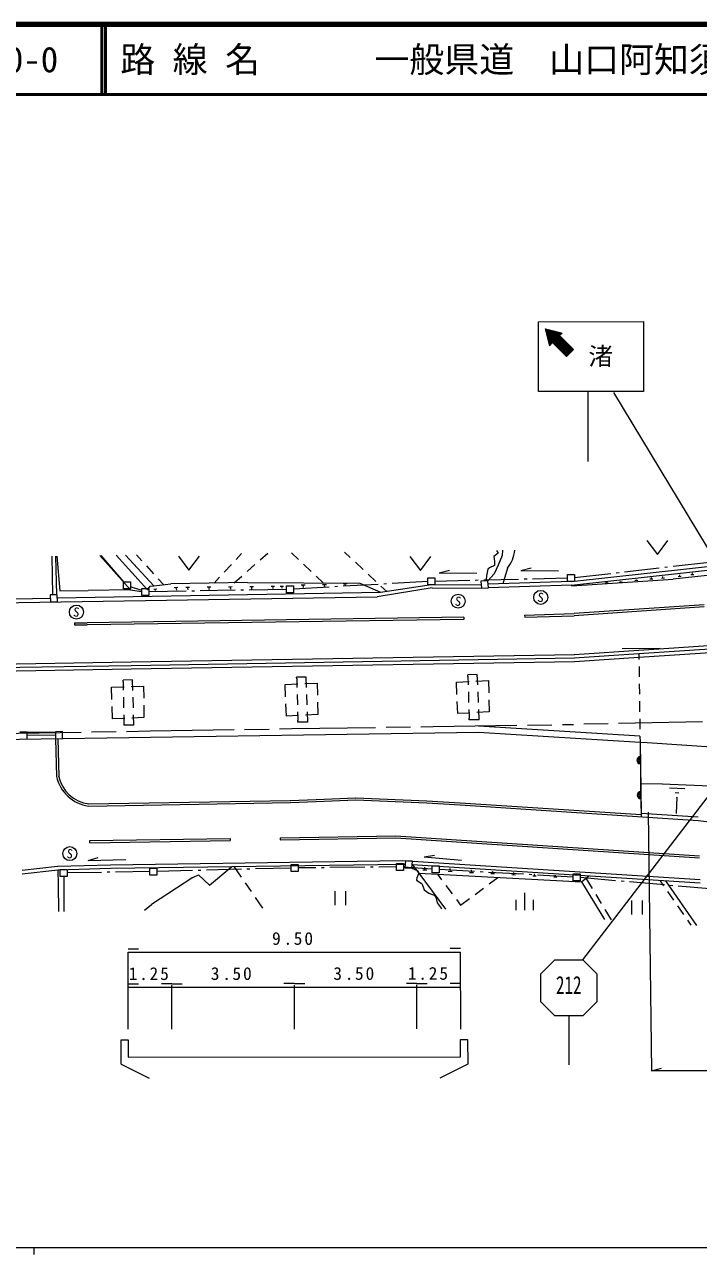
# Model space of a CAD drawing. Units: millimetres, scale not verified. Extents: x 40000 to 680000, y 20000 to 380000.
# Drawn here: x 166689 to 263091, y 204000 to 380000 of the extents above; entities that cross this region are included whole.
import ezdxf
from ezdxf.enums import TextEntityAlignment as Align

# ---------------------------------------------------------------- set-up
doc = ezdxf.new("R2010")
doc.units = ezdxf.units.MM
doc.header["$LTSCALE"] = 1000
doc.linetypes.add('CHAIN', pattern=[18.5, 12, -1.5, 3.5, -1.5])
for name, color, linetype, lineweight in [('M-BGD', 7, 'Continuous', 13), ('M-BMK', 2, 'CHAIN', 13), ('M-BMK-ROW', 30, 'Continuous', 13), ('M-STR-HTXT', 7, 'Continuous', 13), ('M-STR-STR1', 1, 'Continuous', 13), ('M-STR-STRC', 7, 'Continuous', 13), ('M-TTL', 2, 'Continuous', 140), ('M-TTL-BAND', 7, 'Continuous', 13), ('M-TTL-LINE', 7, 'Continuous', 50)]:
    doc.layers.add(name, color=color, linetype=linetype, lineweight=lineweight)
doc.layers.add('M-TTL-TXT', color=7, linetype='Continuous')
doc.styles.add('ＭＳ ゴシック', font='')
doc.styles.get('ＭＳ ゴシック').set_extended_font_data('MS Gothic')

msp = doc.modelspace()

# ---------------------------------------------------------------- linework, layer by layer
at = {"layer": 'M-BGD'}
for p, q in [((212467, 304481), (213281, 303725)), ((234211, 304758), (234422, 304377)), ((235053, 304768), (234993, 304007)), ((255725, 306176), (257228, 304174)), ((257228, 304174), (258729, 306178)), ((170746, 298370), (170611, 303949)), ((171112, 303949), (171246, 298380)), ((171292, 303949), (171737, 298972)), ((177462, 304034), (181843, 299099)), ((179796, 304066), (184286, 299121)), ((185157, 299703), (181148, 304077)), ((182710, 304098), (183463, 303271)), ((188700, 303932), (190204, 301930)), ((190204, 301930), (191705, 303934)), ((195254, 301638), (196281, 302731)), ((196965, 303460), (197744, 304289)), ((198514, 301737), (199641, 302727)), ((200393, 303387), (201470, 304332)), ((204875, 304385), (205872, 303444)), ((206600, 302758), (207691, 301729)), ((214014, 303045), (215113, 302024)), ((221812, 303877), (223316, 301875)), ((223316, 301875), (224817, 303879)), ((234422, 304377), (233832, 303896)), ((233832, 303896), (233932, 303145)), ((233932, 303145), (233933, 302574)), ((234993, 304007), (234423, 302654)), ((184135, 302531), (185145, 301421)), ((196685, 300132), (197763, 301078)), ((208418, 301042), (209416, 300102)), ((215845, 301343), (216945, 300323)), ((226011, 301536), (227463, 301918)), ((226011, 301536), (231379, 301510)), ((232782, 301011), (232702, 300400)), ((232792, 301121), (232782, 301011)), ((232972, 302042), (232792, 301121)), ((233222, 302243), (232972, 302042)), ((233853, 301412), (232983, 300400)), ((233933, 302574), (233222, 302243)), ((234423, 302654), (233853, 301412)), ((235786, 302205), (235096, 299971)), ((237699, 301866), (239151, 302247)), ((237699, 301866), (243058, 301840)), ((244912, 300299), (266995, 302719)), ((244942, 299798), (267126, 302228)), ((257982, 300979), (258012, 300979)), ((258002, 300979), (258002, 300999)), ((267467, 301497), (259465, 300620)), ((260206, 301031), (260646, 301062)), ((260366, 301131), (260476, 301142)), ((260406, 301222), (260426, 301222)), ((260416, 301222), (260416, 301242)), ((262008, 301283), (262449, 301313)), ((262168, 301383), (262279, 301393)), ((262198, 301473), (262228, 301473)), ((262218, 301473), (262208, 301493)), ((184286, 299121), (184677, 299652)), ((184677, 299652), (185157, 299703)), ((185157, 299703), (187601, 299975)), ((185168, 299192), (185598, 299232)), ((185817, 300681), (186570, 299854)), ((198588, 300164), (187601, 299975)), ((188102, 299455), (188633, 299495)), ((188313, 299365), (188443, 299375)), ((188373, 299254), (188403, 299265)), ((188383, 299254), (188403, 299074)), ((189745, 299496), (190296, 299506)), ((189945, 299396), (190085, 299396)), ((190005, 299286), (190035, 299286)), ((190015, 299286), (190026, 299095)), ((192800, 299528), (193351, 299539)), ((193000, 299428), (193140, 299428)), ((193060, 299318), (193090, 299318)), ((193070, 299318), (193080, 299138)), ((193791, 300080), (194569, 300909)), ((195855, 299561), (196395, 299571)), ((196055, 299451), (196195, 299461)), ((196105, 299350), (196145, 299350)), ((196125, 299350), (196125, 299180)), ((198588, 300164), (214654, 300075)), ((198899, 299593), (199440, 299603)), ((199100, 299483), (199240, 299493)), ((199150, 299383), (199190, 299383)), ((199170, 299383), (199170, 299212)), ((201944, 299625), (202455, 299626)), ((202135, 299525), (202265, 299525)), ((202185, 299425), (202215, 299425)), ((202205, 299425), (202205, 299305)), ((203236, 299636), (203737, 299637)), ((203427, 299536), (203547, 299536)), ((203467, 299436), (203507, 299436)), ((203487, 299436), (203487, 299356)), ((206271, 299819), (206812, 299829)), ((206471, 299709), (206611, 299709)), ((206521, 299599), (206561, 299599)), ((206541, 299599), (206542, 299428)), ((209316, 299851), (209867, 299852)), ((209526, 299741), (209656, 299741)), ((209576, 299631), (209606, 299631)), ((209596, 299631), (209596, 299471)), ((212280, 299994), (212821, 299994)), ((212481, 299884), (212621, 299884)), ((212541, 299773), (212571, 299773)), ((212551, 299773), (212551, 299613)), ((214654, 300075), (217600, 298756)), ((225001, 299382), (217149, 298094)), ((217600, 298756), (224920, 299873)), ((217677, 299642), (218491, 298886)), ((224920, 299873), (232012, 299828)), ((225001, 299382), (232052, 299337)), ((232983, 300400), (231981, 300329)), ((231981, 300329), (232052, 299337)), ((232052, 299337), (233044, 299398)), ((233044, 299398), (232983, 300400)), ((244912, 300299), (233013, 299899)), ((244942, 299798), (233034, 299398)), ((245002, 299678), (244942, 299798)), ((245002, 299678), (259465, 300620)), ((249760, 300102), (250200, 300132)), ((249920, 300202), (250030, 300202)), ((249950, 300292), (249980, 300292)), ((249970, 300292), (249970, 300312)), ((251773, 300193), (252213, 300224)), ((251933, 300294), (252043, 300304)), ((251973, 300384), (251993, 300384)), ((251983, 300384), (251983, 300404)), ((253976, 300446), (254417, 300476)), ((254136, 300546), (254246, 300556)), ((254166, 300636), (254196, 300636)), ((254186, 300636), (254186, 300656)), ((256139, 300668), (256580, 300698)), ((256300, 300768), (256410, 300778)), ((256329, 300858), (256360, 300858)), ((256350, 300858), (256350, 300878)), ((257792, 300789), (258233, 300819)), ((257952, 300889), (258062, 300899)), ((126346, 297155), (170365, 297929)), ((160891, 297221), (217149, 298094)), ((171357, 298380), (170355, 298370)), ((170355, 298370), (170376, 297368)), ((171377, 297379), (171357, 298380)), ((171367, 297950), (217600, 298756)), ((171737, 298972), (175803, 299025)), ((181843, 299099), (175803, 299025)), ((181843, 299099), (183425, 298860)), ((185338, 299122), (185438, 299132)), ((185388, 299042), (185408, 299042)), ((170376, 297368), (171377, 297379)), ((238225, 295486), (245306, 295702)), ((263904, 296967), (245296, 295701)), ((263925, 296667), (245316, 295401)), ((173843, 294386), (173834, 294085)), ((173834, 294085), (175627, 294077)), ((173843, 294386), (175626, 294377)), ((229521, 295179), (175626, 294377)), ((229521, 294878), (175627, 294077)), ((229521, 295179), (229521, 294878)), ((238225, 295486), (238235, 295185)), ((238235, 295185), (245316, 295401)), ((245300, 289872), (265261, 291189)), ((257639, 290723), (252161, 290649)), ((254575, 289982), (265432, 290699)), ((112341, 287689), (181941, 288783)), ((181941, 288783), (245350, 289872)), ((254582, 289482), (265542, 290208)), ((167054, 278736), (166023, 278725)), ((167054, 278756), (171101, 278799)), ((167065, 277734), (167054, 278736)), ((167065, 278305), (171111, 278348)), ((172102, 278830), (171101, 278799)), ((171101, 278799), (171132, 277798)), ((172133, 277828), (172102, 278830)), ((171132, 277798), (172133, 277828)), ((171132, 277798), (171266, 272399)), ((171432, 277808), (171566, 272409)), ((254745, 277309), (254886, 267143)), ((254745, 277309), (254829, 271300)), ((254745, 277302), (254745, 277302)), ((254745, 277302), (255746, 277240)), ((255746, 277240), (265703, 276586)), ((257894, 271332), (254829, 271300)), ((254829, 271300), (254893, 266643)), ((257904, 271332), (264755, 271037)), ((208397, 269122), (214046, 269356)), ((214066, 269356), (224243, 268903)), ((258956, 270782), (261150, 270694)), ((259748, 270092), (260299, 270062)), ((259999, 269421), (259900, 267087)), ((259929, 269421), (260069, 269411)), ((175836, 268466), (204712, 268959)), ((175846, 268166), (204722, 268658)), ((204701, 268959), (208397, 269122)), ((204722, 268658), (208407, 268821)), ((208407, 268821), (214056, 269056)), ((214056, 269056), (224223, 268603)), ((224223, 268603), (229001, 268326)), ((224243, 268903), (229010, 268626)), ((229001, 268326), (263046, 266118)), ((229020, 268626), (254883, 266943)), ((254882, 267143), (263076, 266619)), ((263046, 266118), (269637, 265261)), ((176010, 263218), (196112, 263534)), ((176021, 262918), (176010, 263218)), ((176021, 262918), (196112, 263233)), ((196112, 263534), (196112, 263233)), ((203243, 263639), (219809, 263902)), ((203243, 263639), (203243, 263339)), ((203243, 263339), (219819, 263601)), ((219789, 263601), (263251, 260760)), ((219809, 263902), (263270, 261060)), ((175792, 260383), (177234, 260805)), ((175792, 260383), (181160, 260498)), ((223858, 260880), (225340, 261142)), ((223858, 260880), (229207, 260413)), ((166318, 258984), (171396, 259539)), ((166318, 258483), (171456, 259048)), ((171436, 259549), (178978, 259765)), ((171456, 259048), (178998, 259264)), ((171456, 259048), (171508, 256925)), ((178988, 259765), (220693, 260367)), ((178998, 259264), (220694, 259866)), ((193142, 256821), (196315, 259507)), ((196636, 259518), (197683, 257988)), ((220693, 260367), (220723, 260367)), ((220694, 259866), (221134, 259836)), ((220723, 260367), (263353, 257655)), ((221164, 260337), (221105, 259336)), ((221105, 259336), (222096, 259276)), ((222166, 260278), (221164, 260337)), ((222096, 259276), (222166, 260278)), ((222096, 259276), (222928, 258886)), ((222136, 259777), (263323, 257154)), ((222136, 259777), (223108, 258556)), ((222928, 258886), (223108, 258556)), ((223659, 259047), (224220, 259017)), ((223879, 259147), (224020, 259138)), ((223929, 259258), (223969, 259258)), ((223949, 259258), (223959, 259438)), ((227295, 258840), (227856, 258810)), ((227515, 258940), (227645, 258930)), ((227565, 259040), (227605, 259040)), ((227585, 259040), (227595, 259230)), ((230560, 258772), (230690, 258762)), ((230610, 258882), (230650, 258872)), ((230630, 258872), (230640, 259032)), ((233655, 258714), (233665, 258844)), ((190738, 257931), (184861, 254090)), ((190738, 257931), (191589, 258302)), ((191589, 258302), (193142, 256821)), ((198248, 257163), (199095, 255926)), ((222788, 257875), (222769, 257554)), ((222769, 257554), (223430, 257144)), ((223108, 258556), (222788, 257875)), ((223108, 258556), (246386, 257331)), ((223108, 258556), (226928, 253411)), ((223430, 257144), (223580, 257004)), ((223580, 257004), (223851, 256183)), ((225743, 258408), (226355, 257594)), ((230350, 258672), (230891, 258652)), ((233136, 257021), (234397, 257963)), ((233385, 258514), (233906, 258494)), ((233585, 258614), (233715, 258604)), ((233645, 258714), (233675, 258714)), ((236410, 258356), (236911, 258336)), ((236600, 258446), (236730, 258446)), ((236650, 258546), (236680, 258546)), ((236670, 258546), (236670, 258646)), ((239405, 258198), (239895, 258178)), ((239595, 258288), (239715, 258278)), ((239645, 258378), (239675, 258378)), ((239665, 258378), (239665, 258458)), ((242399, 258040), (242860, 258020)), ((242580, 258130), (242690, 258120)), ((242630, 258220), (242650, 258220)), ((242640, 258220), (242640, 258270)), ((246386, 257331), (247397, 258164)), ((246386, 257331), (249676, 251925)), ((246977, 257853), (247888, 256355)), ((257604, 257480), (258099, 256766)), ((258375, 257471), (262807, 251074)), ((171508, 256925), (171531, 253059)), ((211091, 256003), (211093, 254000)), ((212594, 256004), (212595, 254001)), ((223851, 256183), (224533, 255712)), ((224533, 255712), (225264, 255393)), ((225264, 255393), (225505, 255112)), ((226956, 256795), (227858, 255596)), ((231133, 255524), (232335, 256422)), ((238267, 253249), (238265, 255753)), ((248407, 255500), (249187, 254218)), ((258670, 255945), (259525, 254712)), ((183820, 253278), (184861, 254090)), ((199660, 255100), (200707, 253571)), ((225505, 255112), (225716, 254331)), ((225716, 254331), (226307, 253540)), ((226307, 253540), (226388, 253440)), ((228459, 254797), (229071, 253983)), ((229071, 253983), (230332, 254926)), ((237015, 253248), (237013, 254750)), ((239519, 253250), (239517, 254752)), ((253540, 254663), (253541, 252659)), ((255042, 254664), (255044, 252661)), ((260095, 253891), (260950, 252659)), ((249706, 253364), (250617, 251866)), ((261520, 251837), (262016, 251123)), ((180499, 234726), (181500, 234727)), ((180501, 231221), (180499, 234726)), ((181500, 234727), (181502, 232223)), ((229078, 232259), (229076, 234763)), ((229076, 234763), (230077, 234763)), ((230077, 234763), (230080, 231248)), ((180501, 231221), (184499, 229220)), ((181502, 232223), (229078, 232259)), ((230080, 231248), (226075, 229242))]:
    msp.add_line(p, q, dxfattribs=at)
for centre, radius, start, end in [((232018, 305207), 4808, 321.41442, 354.96441), ((254781, 274730), 501, 90.79684, 270.79684), ((254781, 274730), 361, 90.79684, 270.79684), ((254781, 274730), 220, 90.79684, 270.79684), ((176573, 273545), 5429, 192.10929, 262.2875), ((176573, 273545), 5128, 192.10929, 262.2875), ((254850, 269723), 501, 90.79684, 270.79684), ((254850, 269723), 361, 90.79684, 270.79684), ((254850, 269723), 220, 90.79684, 270.79684)]:
    msp.add_arc(centre, radius, start, end, dxfattribs=at)
at = {"layer": 'M-BMK'}
for p, q in [((225136, 279541), (245208, 279856)), ((263677, 280211), (245208, 279856)), ((162778, 278562), (184672, 278909)), ((184672, 278909), (204904, 279245)), ((204904, 279245), (225136, 279541))]:
    msp.add_line(p, q, dxfattribs=at)
at = {"layer": 'M-BMK-ROW'}
for p, q in [((180910, 300230), (177642, 304034)), ((264671, 303018), (259488, 302430)), ((244361, 300278), (244360, 301280)), ((244360, 301280), (245362, 301280)), ((250545, 301417), (245362, 300830)), ((245362, 301280), (245363, 300279)), ((251738, 301552), (251340, 301507)), ((257501, 302205), (252533, 301642)), ((258693, 302340), (258296, 302295)), ((180840, 300230), (181842, 300231)), ((180841, 299229), (180840, 300230)), ((181843, 299230), (180841, 299229)), ((181842, 300231), (181843, 299230)), ((183445, 298990), (181842, 299560)), ((183445, 299321), (184447, 299322)), ((183446, 298319), (183445, 299321)), ((184447, 299322), (184447, 298320)), ((204158, 299687), (205159, 299688)), ((204158, 298685), (204158, 299687)), ((205159, 299688), (205160, 298686)), ((210276, 299501), (205160, 299217)), ((211474, 299567), (211075, 299545)), ((217266, 299889), (212273, 299612)), ((218464, 299955), (218064, 299933)), ((224379, 300283), (219262, 299999)), ((224379, 300814), (225380, 300815)), ((224380, 299812), (224379, 300814)), ((225381, 299813), (224380, 299812)), ((225380, 300815), (225381, 299813)), ((230372, 300441), (225381, 300324)), ((231572, 300469), (231172, 300460)), ((237370, 300605), (232371, 300488)), ((238570, 300633), (238170, 300624)), ((244361, 300769), (239369, 300652)), ((245363, 300279), (244361, 300278)), ((184447, 298320), (183446, 298319)), ((189803, 298917), (184447, 298821)), ((191003, 298939), (190603, 298932)), ((196802, 299044), (191803, 298953)), ((198002, 299065), (197602, 299058)), ((204158, 299176), (198802, 299080)), ((205160, 298686), (204158, 298685)), ((171797, 259078), (172798, 259079)), ((171797, 258077), (171797, 259078)), ((172798, 259079), (172799, 258077)), ((184597, 258777), (179698, 258699)), ((184597, 259278), (185598, 259279)), ((184598, 258277), (184597, 259278)), ((185598, 259279), (185599, 258277)), ((190710, 258930), (185599, 258798)), ((191910, 258961), (191510, 258951)), ((197708, 259110), (192710, 258981)), ((198908, 259141), (198508, 259131)), ((204819, 259293), (199707, 259162)), ((204819, 259804), (205820, 259805)), ((204819, 258803), (204819, 259804)), ((205821, 258803), (204819, 258803)), ((205820, 259805), (205821, 258803)), ((208362, 259330), (205821, 259304)), ((209562, 259342), (209162, 259338)), ((215361, 259400), (210362, 259350)), ((216561, 259412), (216161, 259408)), ((219903, 259445), (217361, 259420)), ((219902, 259956), (220904, 259957)), ((219903, 258954), (219902, 259956)), ((220905, 258955), (219903, 258954)), ((220904, 259957), (220905, 258955)), ((224981, 259138), (220904, 259416)), ((224981, 259599), (225982, 259600)), ((224981, 258597), (224981, 259599)), ((225982, 259600), (225983, 258598)), ((231075, 258790), (225983, 259079)), ((232274, 258722), (231874, 258745)), ((172799, 258077), (171797, 258077)), ((172298, 258077), (172322, 253079)), ((177698, 258667), (172799, 258588)), ((178898, 258686), (178498, 258680)), ((185599, 258277), (184598, 258277)), ((225983, 258598), (224981, 258597)), ((238064, 258394), (233072, 258677)), ((239262, 258326), (238863, 258348)), ((245154, 257992), (240061, 258280)), ((245154, 258472), (246155, 258473)), ((245154, 257471), (245154, 258472)), ((246156, 257471), (245154, 257471)), ((246155, 258473), (246156, 257471)), ((251253, 257478), (246156, 257922)), ((252449, 257374), (252050, 257409)), ((258227, 256871), (253246, 257305)), ((259422, 256767), (259024, 256802)), ((265317, 256254), (260219, 256698))]:
    msp.add_line(p, q, dxfattribs=at)
at = {"layer": 'M-STR-HTXT'}
for p, q in [((255884, 267294), (256382, 230276)), ((181491, 247748), (182993, 247749)), ((181491, 247247), (229076, 247273)), ((181499, 236229), (181491, 247247)), ((229076, 247773), (227574, 247772)), ((229095, 236255), (229076, 247273)), ((181494, 242740), (182997, 242731)), ((181495, 242239), (187755, 242234)), ((187754, 242734), (186252, 242733)), ((187744, 242734), (189247, 242735)), ((187759, 236234), (187754, 242534)), ((187755, 242234), (205282, 242247)), ((205272, 242747), (203770, 242746)), ((205282, 242747), (206784, 242749)), ((205287, 236247), (205282, 242547)), ((205282, 242247), (222810, 242260)), ((222810, 242761), (221307, 242760)), ((222800, 242761), (224302, 242762)), ((222815, 236260), (222810, 242560)), ((222810, 242260), (229080, 242265)), ((229080, 242765), (227577, 242764)), ((256382, 230276), (257835, 230658)), ((438702, 230413), (256382, 230276))]:
    msp.add_line(p, q, dxfattribs=at)
at = {"layer": 'M-STR-STR1'}
for p, q in [((181951, 288282), (245351, 289371)), ((181951, 287781), (245361, 288871)), ((245331, 289371), (254575, 289982)), ((245361, 288871), (254582, 289482)), ((254575, 290009), (254586, 289159)), ((112351, 287188), (181951, 288282)), ((112352, 286688), (181951, 287781)), ((231460, 286987), (230118, 286936)), ((230119, 286706), (230118, 286946)), ((231521, 285501), (231460, 286987)), ((254600, 288159), (254620, 286659)), ((179109, 285155), (180913, 285227)), ((179176, 283391), (179109, 285155)), ((182113, 286209), (180771, 286168)), ((180771, 285938), (180771, 286168)), ((180771, 285978), (180797, 284733)), ((181912, 285267), (183716, 285339)), ((182164, 284723), (182113, 286209)), ((183716, 285339), (183737, 283590)), ((203958, 285564), (205762, 285640)), ((204029, 283800), (203958, 285564)), ((206962, 286628), (205610, 286587)), ((205620, 286357), (205610, 286587)), ((205620, 286397), (205650, 285152)), ((206761, 285682), (208565, 285758)), ((207018, 285142), (206962, 286628)), ((208565, 285758), (208590, 284015)), ((228466, 285913), (230271, 285997)), ((228542, 284149), (228466, 285913)), ((230118, 286746), (230153, 285501)), ((231270, 286043), (233074, 286127)), ((233074, 286127), (233102, 284379)), ((254633, 285659), (254653, 284159)), ((180818, 283733), (180849, 282233)), ((182251, 282224), (182199, 283724)), ((205674, 284152), (205710, 282653)), ((207113, 282644), (207056, 284143)), ((230180, 284501), (230221, 283002)), ((231624, 283003), (231562, 284502)), ((233119, 283379), (233147, 281630)), ((179282, 280628), (179215, 282392)), ((183749, 282590), (183769, 280842)), ((204142, 281037), (204070, 282801)), ((205735, 281653), (205765, 280408)), ((207207, 280158), (207151, 281645)), ((208604, 283015), (208628, 281271)), ((228660, 281386), (228585, 283150)), ((230249, 282002), (230283, 280757)), ((233147, 281630), (231403, 281535)), ((231726, 280517), (231665, 282004)), ((254666, 283159), (254686, 281660)), ((181026, 280711), (179282, 280628)), ((180870, 281233), (180895, 279738)), ((183769, 280842), (182025, 280759)), ((182338, 279739), (182286, 281225)), ((205886, 281128), (204142, 281037)), ((205765, 280157), (205765, 280408)), ((207207, 280158), (205765, 280157)), ((208628, 281271), (206884, 281180)), ((230404, 281481), (228660, 281386)), ((230283, 280506), (230283, 280757)), ((231726, 280517), (230283, 280506)), ((254700, 280660), (254720, 279160)), ((105598, 276777), (231637, 278734)), ((182338, 279739), (180896, 279738)), ((231637, 278734), (254745, 277302)), ((231644, 279643), (254733, 278212)), ((254733, 278160), (254745, 277309))]:
    msp.add_line(p, q, dxfattribs=at)
at = {"layer": 'M-STR-STRC'}
for p, q in [((240206, 337484), (255230, 337495)), ((240214, 327468), (240206, 337484)), ((241179, 336453), (241782, 334050)), ((241179, 336453), (243583, 335854)), ((244684, 332947), (241179, 336453)), ((241179, 336452), (241180, 336453)), ((241207, 336339), (241293, 336425)), ((244614, 332877), (241226, 336264)), ((241236, 336226), (241406, 336396)), ((241264, 336113), (241520, 336368)), ((241293, 336000), (241633, 336340)), ((241321, 335887), (241746, 336312)), ((241349, 335773), (241859, 336283)), ((244755, 333018), (241367, 336406)), ((241378, 335660), (241972, 336255)), ((241406, 335547), (242086, 336227)), ((241434, 335434), (242199, 336199)), ((241463, 335321), (242312, 336171)), ((244825, 333089), (241555, 336359)), ((244896, 333160), (241743, 336312)), ((244967, 333230), (241932, 336265)), ((245037, 333301), (242120, 336218)), ((245108, 333372), (242309, 336172)), ((255230, 337495), (255238, 327479)), ((244543, 332806), (241274, 336075)), ((244472, 332735), (241321, 335886)), ((244402, 332664), (241368, 335698)), ((244331, 332594), (241416, 335509)), ((244260, 332523), (241463, 335320)), ((241491, 335208), (242425, 336142)), ((242186, 334455), (241510, 335131)), ((241519, 335095), (242539, 336114)), ((241548, 334982), (242652, 336086)), ((242116, 334384), (241558, 334943)), ((241576, 334869), (242765, 336058)), ((241604, 334756), (242878, 336030)), ((242045, 334314), (241605, 334754)), ((241633, 334643), (242991, 336001)), ((241974, 334243), (241652, 334565)), ((241661, 334530), (243105, 335973)), ((241690, 334417), (243218, 335945)), ((241718, 334304), (243331, 335917)), ((241746, 334191), (243444, 335889)), ((241775, 334077), (243557, 335860)), ((242212, 334481), (241782, 334050)), ((244217, 332479), (242212, 334481)), ((242266, 334427), (243267, 335429)), ((242336, 334356), (243338, 335358)), ((242407, 334286), (243409, 335287)), ((242478, 334215), (243479, 335217)), ((245179, 333443), (242497, 336125)), ((242549, 334144), (243550, 335146)), ((242619, 334074), (243621, 335075)), ((243246, 335517), (242685, 336078)), ((242690, 334003), (243692, 335005)), ((242761, 333932), (243763, 334934)), ((242832, 333862), (243833, 334863)), ((243317, 335587), (242874, 336031)), ((242902, 333791), (243904, 334793)), ((242973, 333721), (243975, 334722)), ((243044, 333650), (244046, 334651)), ((243388, 335658), (243062, 335984)), ((243115, 333579), (244116, 334581)), ((243186, 333509), (244187, 334510)), ((243583, 335854), (243213, 335483)), ((245217, 333481), (243213, 335483)), ((243458, 335729), (243250, 335937)), ((243256, 333438), (244258, 334439)), ((243529, 335800), (243439, 335890)), ((241904, 334172), (241700, 334376)), ((241833, 334101), (241747, 334187)), ((243327, 333367), (244329, 334369)), ((243398, 333297), (244399, 334298)), ((243469, 333226), (244470, 334227)), ((243539, 333155), (244541, 334157)), ((243610, 333085), (244612, 334086)), ((243681, 333014), (244682, 334016)), ((243752, 332943), (244753, 333945)), ((243822, 332873), (244824, 333874)), ((243893, 332802), (244895, 333804)), ((243964, 332731), (244966, 333733)), ((244035, 332661), (245036, 333662)), ((244105, 332590), (245107, 333592)), ((244176, 332519), (245178, 333521)), ((244217, 332479), (245217, 333481)), ((255238, 327479), (240214, 327468)), ((247275, 327473), (247283, 317458)), ((272923, 291015), (250971, 327366)), ((246565, 246154), (270129, 276920)), ((240557, 244146), (242559, 246151)), ((242559, 246151), (246565, 246154)), ((246565, 246154), (248570, 244152)), ((240560, 240140), (240557, 244146)), ((248570, 244152), (248573, 240146)), ((242565, 238138), (240560, 240140)), ((248573, 240146), (246571, 238141)), ((246571, 238141), (242565, 238138)), ((244568, 238140), (244573, 231129))]:
    msp.add_line(p, q, dxfattribs=at)
for centre in [(228718, 297482), (240527, 298032), (174103, 295928), (173167, 261353)]:
    msp.add_circle(centre, 1002, dxfattribs=at)
at = {"layer": 'M-TTL'}
msp.add_line((680000, 380000), (40000, 380000), dxfattribs=at)
at = {"layer": 'M-TTL-BAND'}
for p, q in [((40000, 205000), (579000, 205000)), ((168000, 205000), (168000, 204000))]:
    msp.add_line(p, q, dxfattribs=at)
at = {"layer": 'M-TTL-LINE'}
for p, q in [((177750, 380000), (177750, 370000)), ((178250, 380000), (178250, 370000)), ((40000, 370000), (680000, 370000))]:
    msp.add_line(p, q, dxfattribs=at)

# ---------------------------------------------------------------- texts
at = {"layer": 'M-STR-HTXT', "style": 'ＭＳ ゴシック'}
for s, rotation, p in [('9', 0.043, (202095, 247748)), ('5', 0.043, (205190, 247751)), ('0', 0.043, (206712, 247742)), ('.', 0.043, (203738, 247750)), ('1', 0.033, (181586, 242715)), ('2', 0.033, (184561, 242717)), ('5', 0.033, (186083, 242718)), ('3', 0.045, (193325, 242724)), ('5', 0.045, (196420, 242726)), ('0', 0.045, (197942, 242727)), ('3', 0.042, (210853, 242737)), ('5', 0.042, (213948, 242739)), ('0', 0.042, (215470, 242740)), ('1', 0.047, (221530, 242755)), ('2', 0.047, (224504, 242757)), ('5', 0.047, (226027, 242758)), ('.', 0.033, (183079, 242716)), ('.', 0.045, (194967, 242725)), ('.', 0.042, (212495, 242738)), ('.', 0.047, (223012, 242756))]:
    msp.add_text(s, height=1833, rotation=rotation, dxfattribs=at).set_placement(p, align=Align.BOTTOM_LEFT)
at = {"layer": 'M-STR-STRC', "style": 'ＭＳ ゴシック'}
msp.add_text('渚', height=2566, rotation=0.043, dxfattribs=at).set_placement((247363, 330478), align=Align.BOTTOM_LEFT)
for p in [(228713, 297478), (240531, 298028), (174098, 295925), (173162, 261349)]:
    msp.add_text('S', height=1320, rotation=352.899, dxfattribs=at).set_placement(p, align=Align.MIDDLE_CENTER)
at = {"layer": 'M-STR-STRC', "style": 'ＭＳ ゴシック', "width": 0.7}
msp.add_text('212', height=2566, rotation=0.043, dxfattribs=at).set_placement((242711, 240505), align=Align.BOTTOM_LEFT)
at = {"layer": 'M-TTL-TXT', "style": 'ＭＳ ゴシック'}
for s, p in [('20-0', (161521, 375000)), ('路 線 名', (180380, 375000)), ('一般県道\u3000山口阿知須宇部線', (216734, 375000))]:
    msp.add_text(s, height=3666, dxfattribs=at).set_placement(p, align=Align.MIDDLE_LEFT)

doc.saveas('drawing.dxf')
